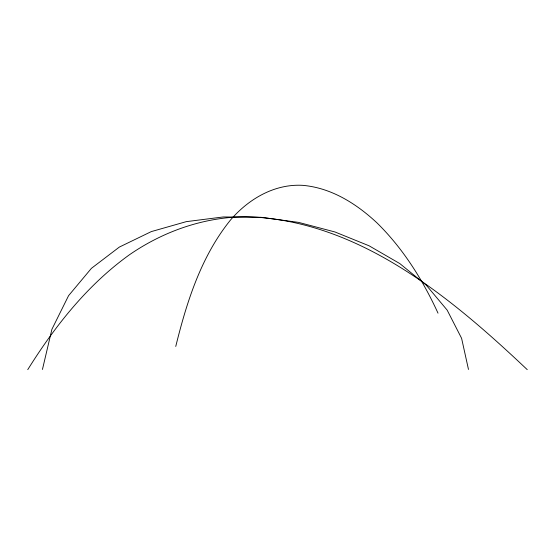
<?xml version="1.0" encoding="UTF-8"?>
<svg xmlns="http://www.w3.org/2000/svg" width="555" height="555" viewBox="0 0 555 555"><rect width="100%" height="100%" fill="white"/><g stroke="black" fill="none" stroke-linecap="round" stroke-linejoin="round"><path stroke-width="0.83" d="M42.444 369.47L51.906 329.288L68.584 295.662L91.408 268.349L119.339 247.079L151.314 231.595L186.286 221.646L223.186 216.963L260.975 217.296L298.583 222.388L334.97 231.976L369.082 245.796L399.85 263.604L426.233 285.131L447.163 310.12L461.6 338.314L468.482 369.457M175.748 346.445C186.785 301.726 201.146 256.278 230.561 219.953C248.543 199.037 274.475 183.691 302.787 185.349C331.384 187.847 356.532 203.768 377.06 222.964C403.166 248.626 422.82 280.025 438.013 313.166M27.75 369.651C54.889 326.16 87.308 285.103 129.211 254.932C163.552 231.157 204.351 216.956 246.281 216.693C358.01 219.933 449.932 296.536 527.25 369.651"/></g></svg>
